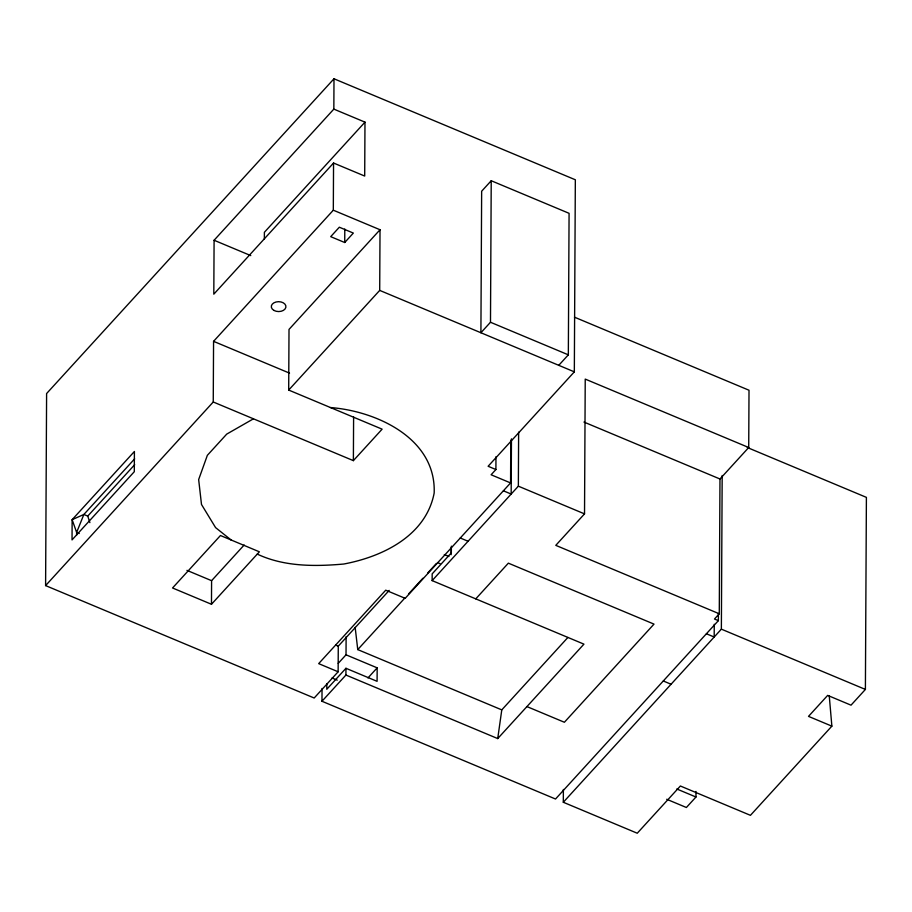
<?xml version="1.0" encoding="UTF-8"?>
<svg xmlns="http://www.w3.org/2000/svg" width="912" height="912" viewBox="0 0 912 912"><rect width="100%" height="100%" fill="white"/><g stroke="black" fill="none" stroke-linecap="round" stroke-linejoin="round"><path stroke-width="1.37" d="M45.6 585.595L46.603 393.539L333.997 78.774L575.335 179.778L574.332 371.845L488.114 466.271L495.9 469.532L491.112 474.776L510.572 482.927L405.19 598.329L385.73 590.189L318.676 663.628L338.135 671.779L314.184 698.011L45.6 585.595L213.248 401.987L213.568 341.339L333.313 210.193L333.553 163.02L364.697 176.05L364.982 122.14L333.838 109.109L333.997 78.774M76.619 535.127L76.631 532.437L72.139 519.68L134.406 451.486L134.303 471.698L72.037 539.893L72.139 519.68L83.87 514.459L134.645 458.85M211.47 604.268L259.373 551.806L220.453 535.515L172.55 587.978L211.47 604.268L211.595 580.682L244.165 545.011M333.838 109.109L214.092 240.255L213.807 294.166L333.553 163.02M264.355 239.4L264.389 232.298L364.982 122.14M213.248 401.987L353.377 460.64L382.117 429.164L288.694 390.062L289.013 329.414L380.019 229.744L333.313 210.193M718.417 613.537L718.371 620.65L555.522 799.015L321.97 701.26L322.039 688.457M326.827 683.886L326.792 689.278L345.956 668.291L377.089 681.332L377.169 667.846L346.024 654.816L346.115 636.69M338.135 671.779L338.272 646.163L389.185 590.406M344.725 242.512L353.343 233.073L339.332 227.213L330.703 236.653L344.725 242.512L344.793 229.037M321.97 701.26L345.922 675.04L345.956 668.291M353.377 460.64L353.605 416.909M288.694 390.062L379.7 290.392L380.019 229.744M345.922 675.04L497.724 738.572L583.942 644.146L432.14 580.613L432.174 573.865L451.326 552.889L451.372 546.151M451.121 554.713L451.155 547.975M491.226 180.736L481.65 191.224L480.909 332.743L490.485 322.255L491.226 180.736L569.077 213.317L568.336 354.836L558.76 365.324M495.9 469.532L495.968 456.73M510.572 482.927L510.788 440.245M511.461 438.854L511.165 494.053L503.39 490.793M432.14 580.613L518.358 486.176L518.632 432.117M829.259 695.936L831.869 726.146L750.439 815.328L680.375 786.007L637.26 833.226L563.308 802.264L563.377 789.461M719.272 613.776L555.784 545.353L584.524 513.878L585.23 379.096L748.718 447.518L719.978 478.994L719.272 613.776L714.484 619.02L718.371 620.65M666.706 799.265L686.383 807.496L695.97 797.008L695.993 791.422M714.256 624.287L714.187 637.021L706.401 633.76M563.308 802.264L721.369 629.155L722.179 475.505M748.718 447.518L749.014 390.233L574.48 317.182M831.869 726.146L808.511 716.376L827.674 695.389L851.021 705.17L865.397 689.426L866.4 497.371L747.259 447.496M497.724 738.572L501.782 709.878L567.88 637.477M89.889 522.61L87.757 516.089L134.702 464.675M338.215 663.366L346.024 654.816M501.782 709.878L357.755 649.595L404.7 598.181M408.53 593.986L422.894 578.254M427.682 573.01L436.312 563.559M367.958 677.935L377.169 667.846M475.756 598.865L508.36 563.16L654.007 624.116L564.391 722.258L526.931 706.583M253.456 418.813L226.723 434.112L207.355 455.327L198.656 479.575L201.495 504.473L215.574 527.603L231.101 539.972M330.452 407.539C376.952 411.152 436.289 438.638 434.169 493.05C425.961 535.754 382.744 556.708 343.778 564.026C314.811 566.603 284.111 566.751 257.264 554.108M490.485 322.255L568.336 354.836M379.7 290.392L574.332 371.845M214.092 240.255L250.766 255.599M583.954 422.062L719.978 478.994M213.568 341.339L289.526 373.133M518.358 486.176L584.524 513.878M721.369 629.155L865.397 689.426M460.275 538L468.061 541.261M444.292 554.553L448.909 556.491M437.429 562.567L440.029 563.65M663.298 680.979L671.072 684.239M87.757 516.089L83.87 514.459L76.631 532.437L79.23 533.52M186.949 570.365L211.595 580.682M335.673 645.08L338.272 646.163M676.784 788.983L695.97 797.008M332.059 677.969L337.246 680.147M355.156 627.365L357.755 649.595M274.01 310.445A7.307 4.936 0.3 0 0 285.844 307.424A7.307 4.936 0.3 0 0 276.017 301.997A7.307 4.936 0.3 0 0 274.01 310.445"/></g></svg>
